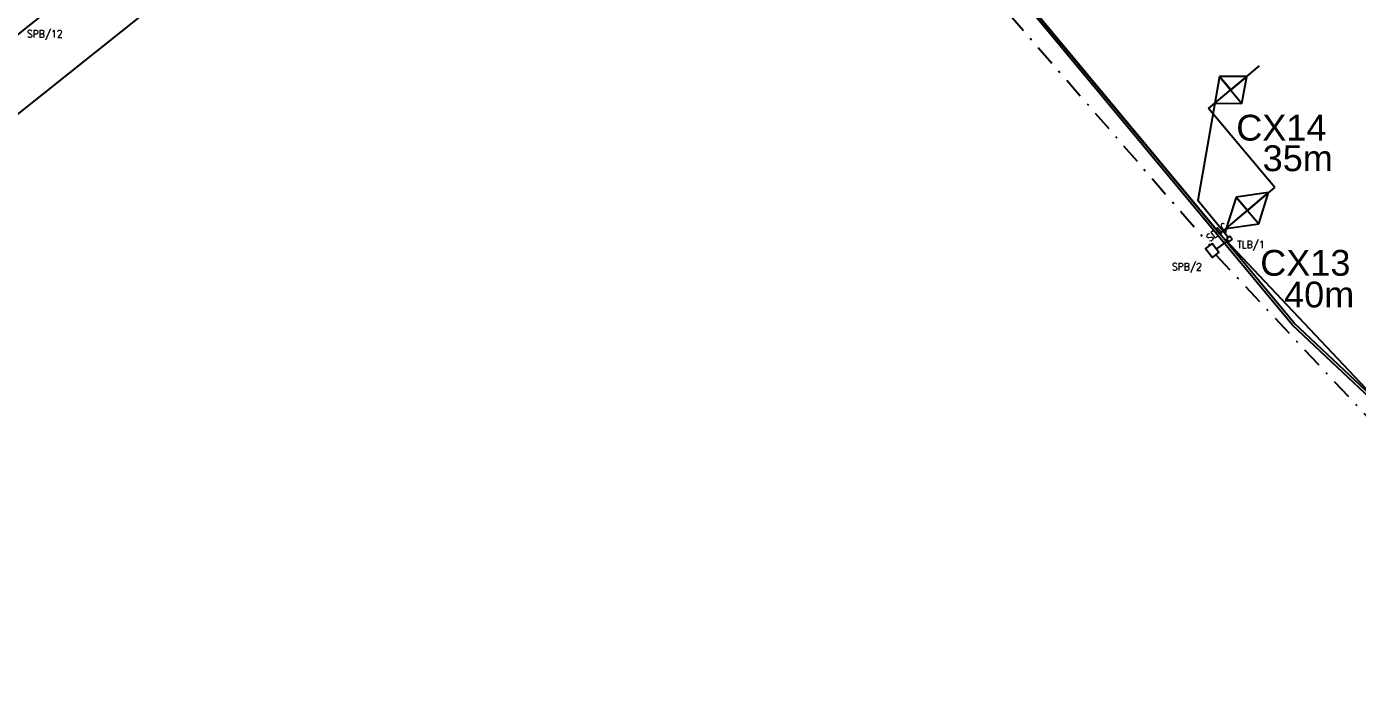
# Model space of a CAD drawing. Extents: x 437024 to 437759, y 437544 to 437864.
# Drawn here: x 437262.5 to 437327, y 437720.2 to 437752.2 of the extents above; entities that cross this region are included whole.
import ezdxf

# ---------------------------------------------------------------- set-up
doc = ezdxf.new("R2010")
doc.units = 0
doc.linetypes.add('DASHDOT1', pattern=[2, 1, -0.5, 0, -0.5])
doc.layers.get('0').update_dxf_attribs({"color": 222})
for name, color, linetype in [('CH-01-M_Pr_Edging', 7, 'Continuous'), ('CH-01-M_Pr_Kerb', 2, 'Continuous'), ('CH-01-M_Pr_KerbEdge', 8, 'Continuous'), ('Construction Lines', 222, 'Continuous'), ('du-UTMCBOX', 40, 'Continuous'), ('du-UTMCDUCT-C1', 40, 'DASHDOT1'), ('du-UTMCDUCT-F1', 40, 'DASHDOT1'), ('du-UTMCTEXT', 40, 'Continuous'), ('HW-01-M_Earthworks_Tadpoles', 3, 'Continuous'), ('loops', 3, 'Continuous'), ('UTC_Proposed Loops', 3, 'Continuous')]:
    doc.layers.add(name, color=color, linetype=linetype)
doc.styles.add('LCC Romans', font='romans.shx', dxfattribs={"width": 0.9})
doc.styles.get("Standard").update_dxf_attribs({"font": 'romans.shx'})

# ---------------------------------------------------------------- blocks, each defined once
blk = doc.blocks.new('SPB')
at = {"flags": 128}
blk.add_lwpolyline([(-0.275, 0.2), (-0.275, -0.2), (0.275, -0.2), (0.275, 0.2)], close=True, dxfattribs=at)
blk = doc.blocks.new('TLB')
for p, q in [((-0.1, 0.1), (-0.1, -0.1)), ((0.1, 0.1), (-0.1, 0.1)), ((0.1, -0.1), (0.1, 0.1)), ((-0.1, -0.1), (0.1, -0.1))]:
    blk.add_line(p, q)

msp = doc.modelspace()

# ---------------------------------------------------------------- linework, layer by layer
at = {"layer": 'CH-01-M_Pr_Edging', "flags": 128}
msp.add_lwpolyline([(437212.458, 437709.587), (437224.363, 437716.775), (437243.81, 437732.953), (437257.292, 437747.986), (437280.778, 437766.729), (437284.583, 437769.766)], dxfattribs=at)
at = {"layer": 'CH-01-M_Pr_Kerb'}
msp.add_lwpolyline([(437340.623, 437722.133), (437323.919, 437737.844), (437300.406, 437766.126), (437297.263, 437769.907)], dxfattribs=at)
at = {"layer": 'CH-01-M_Pr_KerbEdge'}
msp.add_lwpolyline([(437340.537, 437722.042), (437323.828, 437737.758), (437300.309, 437766.047), (437297.167, 437769.827)], dxfattribs=at)
at = {"layer": 'Construction Lines'}
for p, q in [((437297.836, 437769.134), (437320.314, 437742.179)), ((437319.762, 437748.251), (437322.232, 437750.309)), ((437320.07, 437748.508), (437321.615, 437749.794)), ((437320.842, 437749.151), (437320.298, 437749.804)), ((437320.298, 437749.804), (437321.386, 437748.498)), ((437321.615, 437749.794), (437320.842, 437749.151)), ((437319.763, 437748.252), (437320.07, 437748.508)), ((437322.984, 437744.427), (437319.762, 437748.251)), ((437320.314, 437742.179), (437322.984, 437744.427)), ((437320.62, 437742.437), (437322.677, 437744.17)), ((437321.649, 437743.304), (437321.101, 437743.954)), ((437321.101, 437743.954), (437322.197, 437742.654)), ((437322.677, 437744.17), (437321.649, 437743.304)), ((437320.314, 437742.179), (437320.62, 437742.437)), ((437320.314, 437742.179), (437351.215, 437709.37))]:
    msp.add_line(p, q, dxfattribs=at)
at = {"layer": 'du-UTMCDUCT-C1', "flags": 128}
msp.add_lwpolyline([(437320.708, 437741.86), (437320.145, 437741.443)], dxfattribs=at)
at = {"layer": 'du-UTMCDUCT-F1', "flags": 128}
for points in [[(437299.126, 437765.465), (437319.834, 437741.634)], [(437320.12, 437741.161), (437350.256, 437708.906)]]:
    msp.add_lwpolyline(points, dxfattribs=at)
at = {"layer": 'HW-01-M_Earthworks_Tadpoles'}
msp.add_lwpolyline([(437297.227, 437762.129), (437296.561, 437762.93), (437293.418, 437766.71, 0.032384), (437292.973, 437767.18, 0.371074), (437286.454, 437767.422), (437282.649, 437764.385), (437259.359, 437745.797), (437245.898, 437730.787), (437226.107, 437714.324), (437214.009, 437707.019), (437208.8, 437703.874), (437139.986, 437645.639)], format="xyb", dxfattribs=at)
at = {"layer": 'loops'}
for p, q in [((437320.298, 437749.804), (437319.241, 437743.798)), ((437320.298, 437749.804), (437320.07, 437748.508)), ((437321.615, 437749.794), (437320.298, 437749.804)), ((437321.386, 437748.498), (437321.615, 437749.794)), ((437320.07, 437748.508), (437321.386, 437748.498)), ((437321.101, 437743.954), (437320.62, 437742.437)), ((437322.677, 437744.17), (437321.101, 437743.954)), ((437322.197, 437742.654), (437322.677, 437744.17)), ((437320.587, 437742.159), (437319.241, 437743.798)), ((437320.62, 437742.437), (437322.197, 437742.654)), ((437320.587, 437742.159), (437320.62, 437742.437)), ((437320.722, 437742.004), (437320.587, 437742.159))]:
    msp.add_line(p, q, dxfattribs=at)

# ---------------------------------------------------------------- block references
at = {"layer": 'du-UTMCBOX', "color": 1, "rotation": 38.36076416374659}
msp.add_blockref('TLB', (437320.784, 437741.926), dxfattribs=at)
at = {"layer": 'du-UTMCBOX', "color": 2, "rotation": 307.6397568133852}
msp.add_blockref('SPB', (437319.946, 437741.374), dxfattribs=at)

# ---------------------------------------------------------------- texts
at = {"layer": 'du-UTMCTEXT', "style": 'LCC Romans', "width": 0.9}
for s, p in [('SPB/12', (437262.555, 437751.684)), ('TLB/1', (437321.149, 437741.474)), ('SPB/2', (437317.998, 437740.4))]:
    msp.add_text(s, height=0.36, dxfattribs=at).set_placement(p)
msp.add_text('SD1C', height=0.36, rotation=36.58219, dxfattribs=at).set_placement((437319.826, 437741.768))
at = {"layer": 'UTC_Proposed Loops', "color": 1, "char_height": 1.25, "attachment_point": 1}
for s, insert in [('{\\fArial|b0|i0|c0|p34;CX14}', (437321.11, 437747.944)), ('{\\fArial|b0|i0|c0|p34;35m}', (437322.388, 437746.462)), ('{\\fArial|b0|i0|c0|p34;CX13}', (437322.271, 437741.395)), ('{\\fArial|b0|i0|c0|p34;40m}', (437323.427, 437739.86))]:
    msp.add_mtext_dynamic_manual_height_columns(s, width=1.97817, gutter_width=1.8, heights=[0], dxfattribs=dict(at, insert=insert))

doc.saveas('drawing.dxf')
